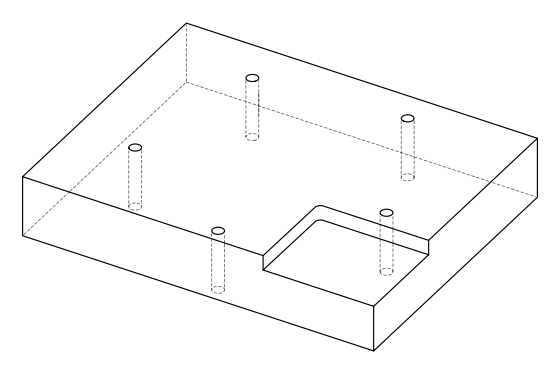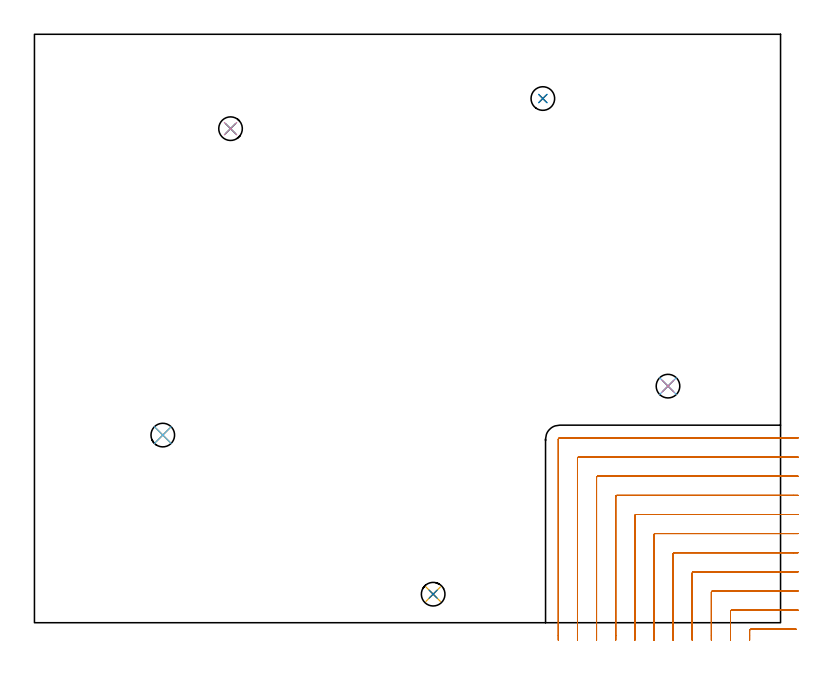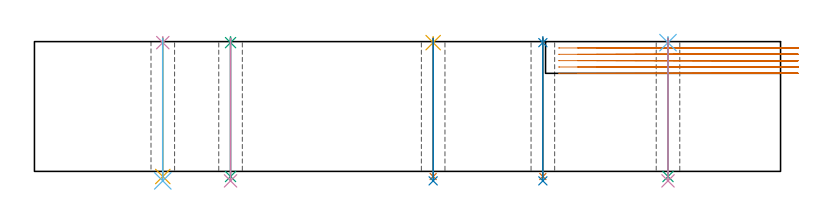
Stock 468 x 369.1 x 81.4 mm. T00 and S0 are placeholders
(PLAN: 16 operations, 11 tool changes, 22.5 min)
(1 MILL_CORNER_NOTCH_RECTANGULAR | CORNER_NOTCH_RECTANGULAR | UGT0201_010 | Follow Part, ap 4, ae 75% | 18.77 min | 363134 mm3)
(2 SPOT_DRILL | STEP1HOLE | NXT0321_9005460120000 | 0.03 min | 3 mm3)
(3 SPOT_DRILL_1 | STEP1HOLE_1 | NXT0321_9005460120000 | 0.03 min | 9 mm3)
(4 SPOT_DRILL_2 | STEP1HOLE_2 | NXT0321_9005460120000 | 0.03 min | 11 mm3)
(5 SPOT_DRILL_3 | STEP1HOLE_3 | NXT0321_9005460120000 | 0.03 min | 7 mm3)
(6 SPOT_DRILL_4 | STEP1HOLE_4 | NXT0321_9005460120000 | 0.03 min | 19 mm3)
(7 DRILL_THROUGH_HOLE_INTO_CENTER | STEP1HOLE | NXT0301_065 | 0.35 min | 5596 mm3)
(8 DRILL_TO_ENLARGE_THROUGH_HOLE | STEP1HOLE | UGT0301_279 | 0.36 min | 8335 mm3)
(9 DRILL_THROUGH_HOLE_INTO_CENTER_1 | STEP1HOLE_1 | NXT0301_065 | 0.35 min | 5624 mm3)
(10 DRILL_TO_ENLARGE_THROUGH_HOLE_1 | STEP1HOLE_1 | UGT0301_279 | 0.36 min | 8359 mm3)
(11 DRILL_THROUGH_HOLE_INTO_CENTER_2 | STEP1HOLE_2 | NXT0301_065 | 0.35 min | 5598 mm3)
(12 DRILL_TO_ENLARGE_THROUGH_HOLE_2 | STEP1HOLE_2 | UGT0301_279 | 0.36 min | 8352 mm3)
(13 DRILL_THROUGH_HOLE_INTO_CENTER_3 | STEP1HOLE_3 | NXT0301_065 | 0.35 min | 5599 mm3)
(14 DRILL_TO_ENLARGE_THROUGH_HOLE_3 | STEP1HOLE_3 | UGT0301_279 | 0.36 min | 8339 mm3)
(15 DRILL_THROUGH_HOLE_INTO_CENTER_4 | STEP1HOLE_4 | NXT0301_065 | 0.35 min | 5625 mm3)
(16 DRILL_TO_ENLARGE_THROUGH_HOLE_4 | STEP1HOLE_4 | UGT0301_279 | 0.36 min | 8343 mm3)
(TOOL UGT0201_010 | End Mill 16 mm | D16 FL22 Z2)
(TOOL NXT0321_9005460120000 | NC Spot Drill, 142deg, 12mm, Carbide, Uncoated | D12 PA142 FL30 Z2)
(TOOL NXT0301_065 | Carbide Drill 9.4mm [860.1-0940-075A1-MM 2214] | D9.4 PA140 FL98 Z2)
(TOOL UGT0301_279 | Twist Drill 14.8 mm | D14.8 PA118 FL114 Z2)
(OP 1 MILL_CORNER_NOTCH_RECTANGULAR)
G17 G21 G94 G90
T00 M6
G54
G17 G0 G90 X477.87 Y-4.1 S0 M3
G43 Z91.4 H0
Z77.42
G94 G1 X474.87 F250.
X449.392 F500.
G3 X448.6 Y-4.892 R0.8
G1 Y-8.
Y-11. F250.
G0 Z91.4
X479. Y7.9
Z77.42
G1 X476.
X437.392 F500.
G3 X436.6 Y7.108 R0.8
G1 Y-8.
Y-11. F250.
G0 Z91.4
X479. Y19.9
Z77.42
G1 X476.
X425.393 F500.
G3 X424.6 Y19.107 R0.8
G1 Y-8.
Y-11. F250.
G0 Z91.4
X479. Y31.9
Z77.42
G1 X476.
X413.393 F500.
G3 X412.6 Y31.107 R0.8
G1 Y-8.
Y-11. F250.
G0 Z91.4
X479. Y43.9
Z77.42
G1 X476.
X401.393 F500.
G3 X400.6 Y43.106 R0.8
G1 Y-8.
Y-11. F250.
G0 Z91.4
X479. Y55.9
Z77.42
G1 X476.
X389.394 F500.
G3 X388.6 Y55.106 R0.8
G1 Y-8.
Y-11. F250.
G0 Z91.4
X479. Y67.9
Z77.42
G1 X476.
X377.394 F500.
G3 X376.6 Y67.106 R0.8
G1 Y-8.
Y-11. F250.
G0 Z91.4
X479. Y79.9
Z77.42
G1 X476.
X365.395 F500.
G3 X364.6 Y79.105 R0.8
G1 Y-8.
Y-11. F250.
G0 Z91.4
X479. Y91.9
Z77.42
G1 X476.
X353.395 F500.
G3 X352.6 Y91.105 R0.8
G1 Y-8.
Y-11. F250.
G0 Z91.4
X479. Y103.9
Z77.42
G1 X476.
X341.395 F500.
G3 X340.6 Y103.105 R0.8
G1 Y-8.
Y-11. F250.
G0 Z91.4
X479. Y115.9
Z77.42
G1 X476.
X329.395 F500.
G3 X328.6 Y115.105 R0.8
G1 Y-8.
Y-11. F250.
G0 Z91.4
X477.87 Y-4.1
Z73.44
G1 X474.87
X449.392 F500.
G3 X448.6 Y-4.892 R0.8
G1 Y-8.
Y-11. F250.
G0 Z91.4
X479. Y7.9
Z73.44
G1 X476.
X437.392 F500.
G3 X436.6 Y7.108 R0.8
G1 Y-8.
Y-11. F250.
G0 Z91.4
X479. Y19.9
Z73.44
G1 X476.
X425.393 F500.
G3 X424.6 Y19.107 R0.8
G1 Y-8.
Y-11. F250.
G0 Z91.4
X479. Y31.9
Z73.44
G1 X476.
X413.393 F500.
G3 X412.6 Y31.107 R0.8
G1 Y-8.
Y-11. F250.
G0 Z91.4
X479. Y43.9
Z73.44
G1 X476.
X401.393 F500.
G3 X400.6 Y43.106 R0.8
G1 Y-8.
Y-11. F250.
G0 Z91.4
X479. Y55.9
Z73.44
G1 X476.
X389.394 F500.
G3 X388.6 Y55.106 R0.8
G1 Y-8.
Y-11. F250.
G0 Z91.4
X479. Y67.9
Z73.44
G1 X476.
X377.394 F500.
G3 X376.6 Y67.106 R0.8
G1 Y-8.
Y-11. F250.
G0 Z91.4
X479. Y79.9
Z73.44
G1 X476.
X365.395 F500.
G3 X364.6 Y79.105 R0.8
G1 Y-8.
Y-11. F250.
G0 Z91.4
X479. Y91.9
Z73.44
G1 X476.
X353.395 F500.
G3 X352.6 Y91.105 R0.8
G1 Y-8.
Y-11. F250.
G0 Z91.4
X479. Y103.9
Z73.44
G1 X476.
X341.395 F500.
G3 X340.6 Y103.105 R0.8
G1 Y-8.
Y-11. F250.
G0 Z91.4
X479. Y115.9
Z73.44
G1 X476.
X329.395 F500.
G3 X328.6 Y115.105 R0.8
G1 Y-8.
Y-11. F250.
G0 Z91.4
X477.87 Y-4.1
Z69.46
G1 X474.87
X449.392 F500.
G3 X448.6 Y-4.892 R0.8
G1 Y-8.
Y-11. F250.
G0 Z91.4
X479. Y7.9
Z69.46
G1 X476.
X437.392 F500.
G3 X436.6 Y7.108 R0.8
G1 Y-8.
Y-11. F250.
G0 Z91.4
X479. Y19.9
Z69.46
G1 X476.
X425.393 F500.
G3 X424.6 Y19.107 R0.8
G1 Y-8.
Y-11. F250.
G0 Z91.4
X479. Y31.9
Z69.46
G1 X476.
X413.393 F500.
G3 X412.6 Y31.107 R0.8
G1 Y-8.
Y-11. F250.
G0 Z91.4
X479. Y43.9
Z69.46
G1 X476.
X401.393 F500.
G3 X400.6 Y43.106 R0.8
G1 Y-8.
Y-11. F250.
G0 Z91.4
X479. Y55.9
Z69.46
G1 X476.
X389.394 F500.
G3 X388.6 Y55.106 R0.8
G1 Y-8.
Y-11. F250.
G0 Z91.4
X479. Y67.9
Z69.46
G1 X476.
X377.394 F500.
G3 X376.6 Y67.106 R0.8
G1 Y-8.
Y-11. F250.
G0 Z91.4
X479. Y79.9
Z69.46
G1 X476.
X365.395 F500.
G3 X364.6 Y79.105 R0.8
G1 Y-8.
Y-11. F250.
G0 Z91.4
X479. Y91.9
Z69.46
G1 X476.
X353.395 F500.
G3 X352.6 Y91.105 R0.8
G1 Y-8.
Y-11. F250.
G0 Z91.4
X479. Y103.9
Z69.46
G1 X476.
X341.395 F500.
G3 X340.6 Y103.105 R0.8
G1 Y-8.
Y-11. F250.
G0 Z91.4
X479. Y115.9
Z69.46
G1 X476.
X329.395 F500.
G3 X328.6 Y115.105 R0.8
G1 Y-8.
Y-11. F250.
G0 Z91.4
X477.87 Y-4.1
Z65.48
G1 X474.87
X449.392 F500.
G3 X448.6 Y-4.892 R0.8
G1 Y-8.
Y-11. F250.
G0 Z91.4
X479. Y7.9
Z65.48
G1 X476.
X437.392 F500.
G3 X436.6 Y7.108 R0.8
G1 Y-8.
Y-11. F250.
G0 Z91.4
X479. Y19.9
Z65.48
G1 X476.
X425.393 F500.
G3 X424.6 Y19.107 R0.8
G1 Y-8.
Y-11. F250.
G0 Z91.4
X479. Y31.9
Z65.48
G1 X476.
X413.393 F500.
G3 X412.6 Y31.107 R0.8
G1 Y-8.
Y-11. F250.
G0 Z91.4
X479. Y43.9
Z65.48
G1 X476.
X401.393 F500.
G3 X400.6 Y43.106 R0.8
G1 Y-8.
Y-11. F250.
G0 Z91.4
X479. Y55.9
Z65.48
G1 X476.
X389.394 F500.
G3 X388.6 Y55.106 R0.8
G1 Y-8.
Y-11. F250.
G0 Z91.4
X479. Y67.9
Z65.48
G1 X476.
X377.394 F500.
G3 X376.6 Y67.106 R0.8
G1 Y-8.
Y-11. F250.
G0 Z91.4
X479. Y79.9
Z65.48
G1 X476.
X365.395 F500.
G3 X364.6 Y79.105 R0.8
G1 Y-8.
Y-11. F250.
G0 Z91.4
X479. Y91.9
Z65.48
G1 X476.
X353.395 F500.
G3 X352.6 Y91.105 R0.8
G1 Y-8.
Y-11. F250.
G0 Z91.4
X479. Y103.9
Z65.48
G1 X476.
X341.395 F500.
G3 X340.6 Y103.105 R0.8
G1 Y-8.
Y-11. F250.
G0 Z91.4
X479. Y115.9
Z65.48
G1 X476.
X329.395 F500.
G3 X328.6 Y115.105 R0.8
G1 Y-8.
Y-11. F250.
G0 Z91.4
X477.87 Y-4.1
Z61.5
G1 X474.87
X449.392 F500.
G3 X448.6 Y-4.892 R0.8
G1 Y-8.
Y-11. F250.
G0 Z91.4
X479. Y7.9
Z61.5
G1 X476.
X437.392 F500.
G3 X436.6 Y7.108 R0.8
G1 Y-8.
Y-11. F250.
G0 Z91.4
X479. Y19.9
Z61.5
G1 X476.
X425.393 F500.
G3 X424.6 Y19.107 R0.8
G1 Y-8.
Y-11. F250.
G0 Z91.4
X479. Y31.9
Z61.5
G1 X476.
X413.393 F500.
G3 X412.6 Y31.107 R0.8
G1 Y-8.
Y-11. F250.
G0 Z91.4
X479. Y43.9
Z61.5
G1 X476.
X401.393 F500.
G3 X400.6 Y43.106 R0.8
G1 Y-8.
Y-11. F250.
G0 Z91.4
X479. Y55.9
Z61.5
G1 X476.
X389.394 F500.
G3 X388.6 Y55.106 R0.8
G1 Y-8.
Y-11. F250.
G0 Z91.4
X479. Y67.9
Z61.5
G1 X476.
X377.394 F500.
G3 X376.6 Y67.106 R0.8
G1 Y-8.
Y-11. F250.
G0 Z91.4
X479. Y79.9
Z61.5
G1 X476.
X365.395 F500.
G3 X364.6 Y79.105 R0.8
G1 Y-8.
Y-11. F250.
G0 Z91.4
X479. Y91.9
Z61.5
G1 X476.
X353.395 F500.
G3 X352.6 Y91.105 R0.8
G1 Y-8.
Y-11. F250.
G0 Z91.4
X479. Y103.9
Z61.5
G1 X476.
X341.395 F500.
G3 X340.6 Y103.105 R0.8
G1 Y-8.
Y-11. F250.
G0 Z91.4
X479. Y115.9
Z61.5
G1 X476.
X329.395 F500.
G3 X328.6 Y115.105 R0.8
G1 Y-8.
Y-11. F250.
G0 Z91.4
M5
M2
(OP 2 SPOT_DRILL)
G17 G21 G94 G90
T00 M6
G54
G17 G0 G90 X318.9 Y328.8 S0 M3
G43 Z91.4 H0
G94 G81 G98 Z80.763 F250. R84.4
G80
M5
M2
(OP 3 SPOT_DRILL_1)
G17 G21 G94 G90
T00 M6
G54
G17 G0 G90 X123. Y309.9 S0 M3
G43 Z91.4 H0
G94 G81 G98 Z80.763 F250. R84.4
G80
M5
M2
(OP 4 SPOT_DRILL_2)
G17 G21 G94 G90
T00 M6
G54
G17 G0 G90 X80.5 Y117.7 S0 M3
G43 Z91.4 H0
G94 G81 G98 Z80.763 F250. R84.4
G80
M5
M2
(OP 5 SPOT_DRILL_3)
G17 G21 G94 G90
T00 M6
G54
G17 G0 G90 X250.1 Y17.9 S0 M3
G43 Z91.4 H0
G94 G81 G98 Z80.763 F250. R84.4
G80
M5
M2
(OP 6 SPOT_DRILL_4)
G17 G21 G94 G90
T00 M6
G54
G17 G0 G90 X397.4 Y148.4 S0 M3
G43 Z91.4 H0
G94 G81 G98 Z80.763 F250. R84.4
G80
M5
M2
(OP 7 DRILL_THROUGH_HOLE_INTO_CENTER)
G17 G21 G94 G90
T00 M6
G54
G17 G0 G90 X318.9 Y328.8 S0 M3
G43 Z91.4 H1
G94 G73 G98 Z-3.211 F250. Q8.461 R83.4
G80
M5
M2
(OP 8 DRILL_TO_ENLARGE_THROUGH_HOLE)
G17 G21 G94 G90
T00 M6
G54
G17 G0 G90 X318.9 Y328.8 S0 M3
G43 Z91.4 H0
G94 G73 G98 Z-5.946 F250. Q14.558 R83.4
G80
M5
M2
(OP 9 DRILL_THROUGH_HOLE_INTO_CENTER_1)
G17 G21 G94 G90
T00 M6
G54
G17 G0 G90 X123. Y309.9 S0 M3
G43 Z91.4 H1
G94 G73 G98 Z-3.211 F250. Q8.461 R83.4
G80
M5
M2
(OP 10 DRILL_TO_ENLARGE_THROUGH_HOLE_1)
G17 G21 G94 G90
T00 M6
G54
G17 G0 G90 X123. Y309.9 S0 M3
G43 Z91.4 H0
G94 G73 G98 Z-5.946 F250. Q14.558 R83.4
G80
M5
M2
(OP 11 DRILL_THROUGH_HOLE_INTO_CENTER_2)
G17 G21 G94 G90
T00 M6
G54
G17 G0 G90 X80.5 Y117.7 S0 M3
G43 Z91.4 H1
G94 G73 G98 Z-3.211 F250. Q8.461 R83.4
G80
M5
M2
(OP 12 DRILL_TO_ENLARGE_THROUGH_HOLE_2)
G17 G21 G94 G90
T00 M6
G54
G17 G0 G90 X80.5 Y117.7 S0 M3
G43 Z91.4 H0
G94 G73 G98 Z-5.946 F250. Q14.558 R83.4
G80
M5
M2
(OP 13 DRILL_THROUGH_HOLE_INTO_CENTER_3)
G17 G21 G94 G90
T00 M6
G54
G17 G0 G90 X250.1 Y17.9 S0 M3
G43 Z91.4 H1
G94 G73 G98 Z-3.211 F250. Q8.461 R83.4
G80
M5
M2
(OP 14 DRILL_TO_ENLARGE_THROUGH_HOLE_3)
G17 G21 G94 G90
T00 M6
G54
G17 G0 G90 X250.1 Y17.9 S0 M3
G43 Z91.4 H0
G94 G73 G98 Z-5.946 F250. Q14.558 R83.4
G80
M5
M2
(OP 15 DRILL_THROUGH_HOLE_INTO_CENTER_4)
G17 G21 G94 G90
T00 M6
G54
G17 G0 G90 X397.4 Y148.4 S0 M3
G43 Z91.4 H1
G94 G73 G98 Z-3.211 F250. Q8.461 R83.4
G80
M5
M2
(OP 16 DRILL_TO_ENLARGE_THROUGH_HOLE_4)
G17 G21 G94 G90
T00 M6
G54
G17 G0 G90 X397.4 Y148.4 S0 M3
G43 Z91.4 H0
G94 G73 G98 Z-5.946 F250. Q14.558 R83.4
G80
M5
M2
